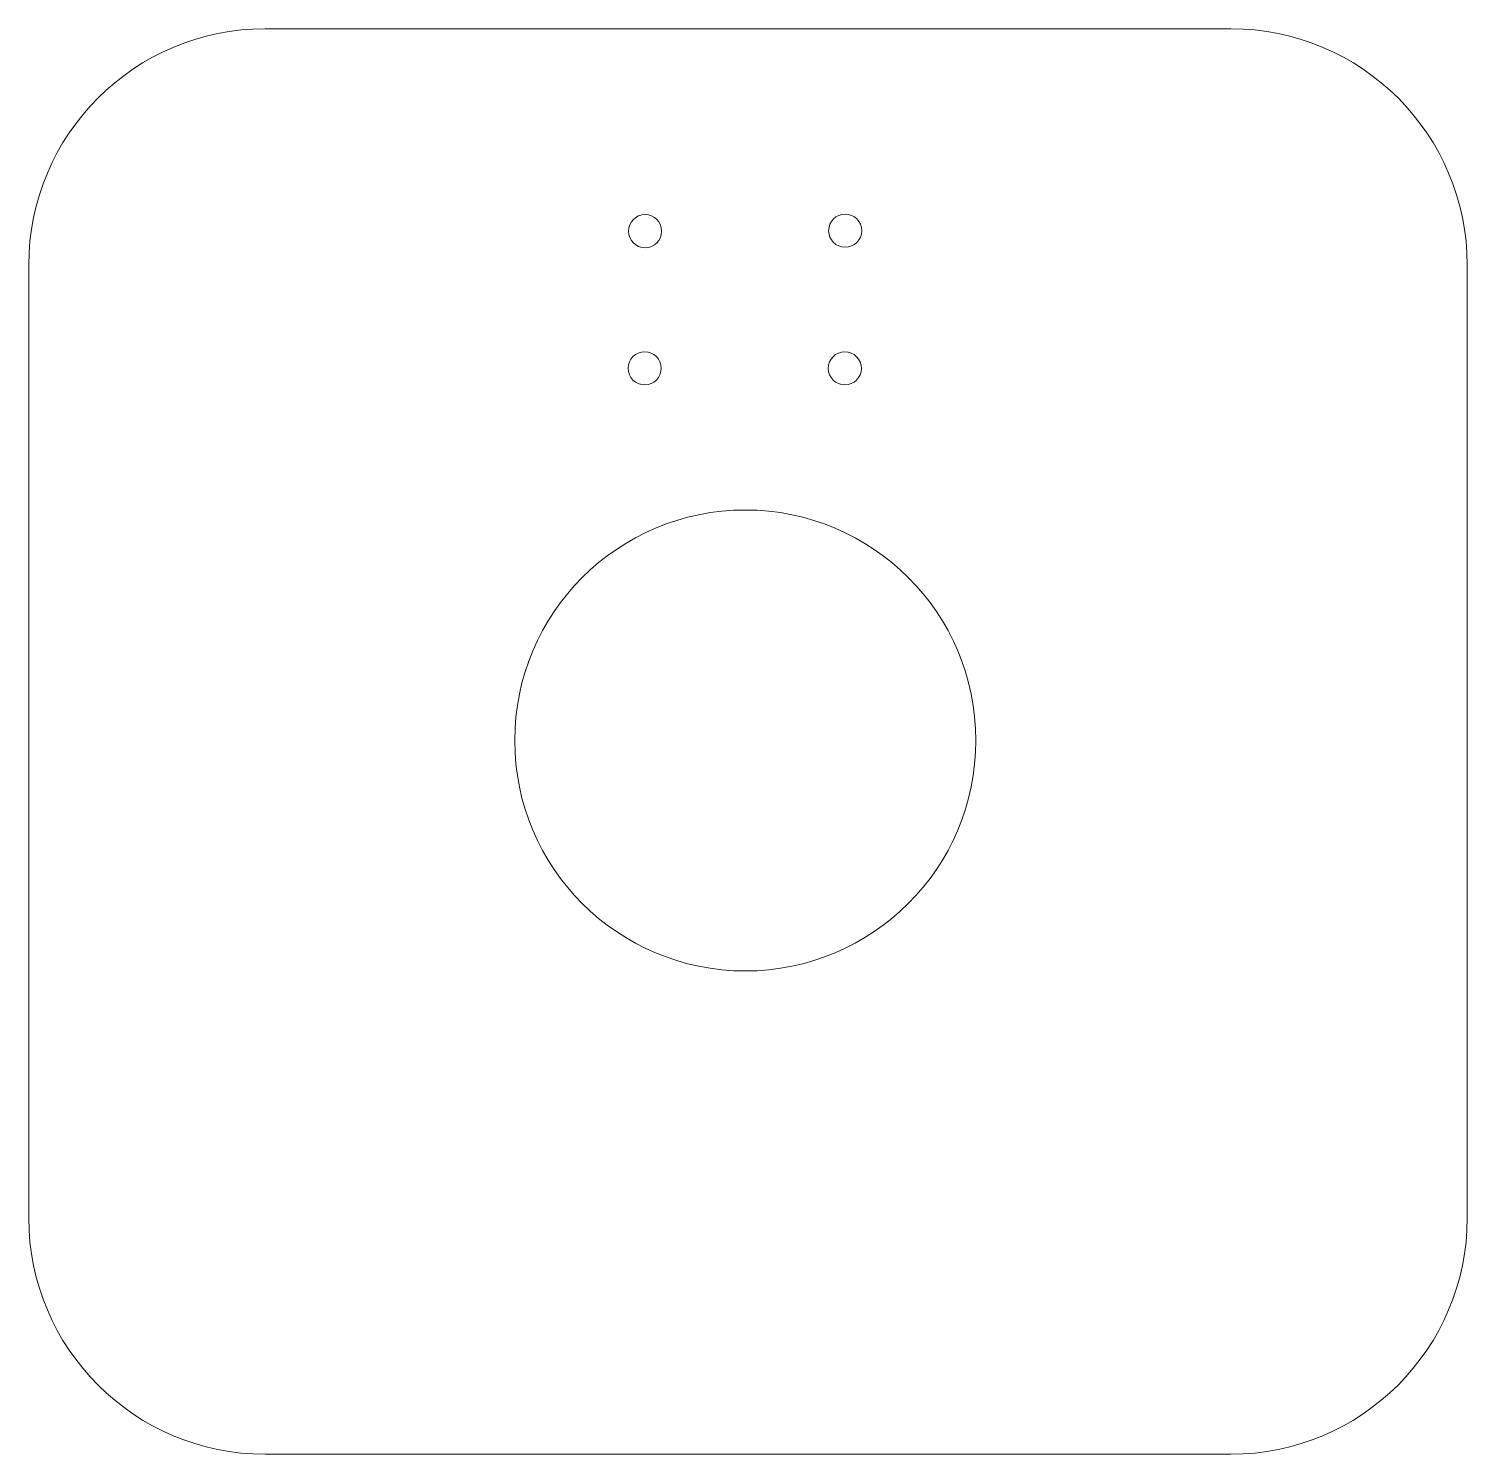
# Model space of a CAD drawing. Header units: inches. Extents: x 0.28 to 7.47, y 0.27 to 7.39.
import ezdxf

# ---------------------------------------------------------------- set-up
doc = ezdxf.new("R2010")
doc.units = ezdxf.units.IN
doc.header["$MEASUREMENT"] = 0
doc.layers.add('Laser-Vector_Cut', color=1, linetype='Continuous', lineweight=0)

msp = doc.modelspace()

# ---------------------------------------------------------------- linework, layer by layer
at = {"layer": 'Laser-Vector_Cut'}
for p, q in [((1.4583, 7.3941), (6.2842, 7.3941)), ((0.2772, 6.213), (0.2772, 1.4499)), ((7.4653, 6.213), (7.4653, 1.4499)), ((6.2842, 0.2688), (1.4583, 0.2688))]:
    msp.add_line(p, q, dxfattribs=at)
for centre, radius in [((3.357, 6.3823), 0.0827), ((4.357, 6.3848), 0.0827), ((3.355, 5.6968), 0.0827), ((4.3549, 5.6966), 0.0827), ((3.8576, 3.8365), 1.1521)]:
    msp.add_circle(centre, radius, dxfattribs=at)
for centre, start, end in [((1.4583, 6.213), 90, 180), ((6.2842, 6.213), 0, 90), ((1.4583, 1.4499), 180, 270), ((6.2842, 1.4499), 270, 0)]:
    msp.add_arc(centre, 1.1811, start, end, dxfattribs=at)

doc.saveas('drawing.dxf')
